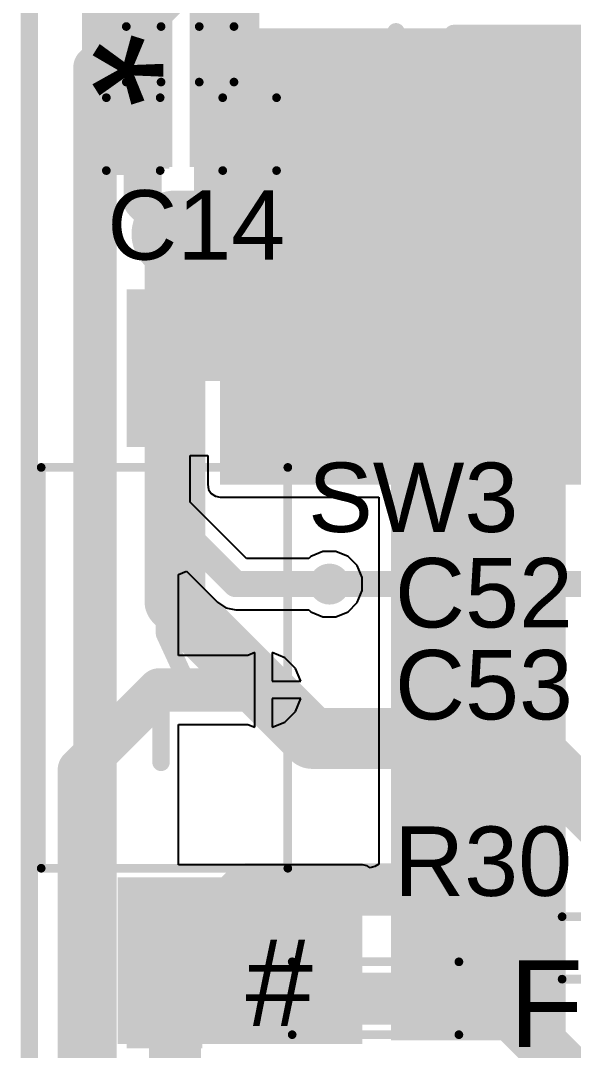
# Model space of a CAD drawing. Header units: millimetres. Extents: x -0.43 to 2.06, y -0.4 to 2.49.
# Drawn here: x -0.202 to 0.116, y 0.069 to 0.663 of the extents above; entities that cross this region are included whole.
import ezdxf

# ---------------------------------------------------------------- set-up
doc = ezdxf.new("R2010")
doc.units = ezdxf.units.MM
doc.header["$MEASUREMENT"] = 0
for name, color, linetype in [('BottomLayer', 5, 'Continuous'), ('BottomSolder', 6, 'Continuous'), ('Mechanical2', 216, 'Continuous'), ('TopLayer', 1, 'Continuous'), ('TopOverlay', 2, 'Continuous'), ('TopPaste', 8, 'Continuous'), ('TopSolder', 216, 'Continuous'), ('ViaHoleLayer', 16, 'Continuous')]:
    doc.layers.add(name, color=color, linetype=linetype)
doc.styles.add('Arial', font='', dxfattribs={"height": 0.2})
doc.styles.get('Arial').set_extended_font_data('Arial')

# ---------------------------------------------------------------- blocks, each defined once
blk = doc.blocks.new('DSIC01LSGET_4')
at = {"layer": 'TopLayer'}
for points in [[(-0.21654, 0.01969), (-0.12992, 0.01969), (-0.12992, -0.01969), (-0.21654, -0.01969)], [(0.12992, 0.01969), (0.21654, 0.01969), (0.21654, -0.01969), (0.12992, -0.01969)]]:
    blk.add_hatch(color=1, dxfattribs=at).paths.add_polyline_path(points)
at = {"layer": 'TopPaste'}
for points in [[(-0.21654, 0.01969), (-0.12992, 0.01969), (-0.12992, -0.01969), (-0.21654, -0.01969)], [(0.12992, 0.01969), (0.21654, 0.01969), (0.21654, -0.01969), (0.12992, -0.01969)]]:
    blk.add_hatch(color=8, dxfattribs=at).paths.add_polyline_path(points)
at = {"layer": 'TopSolder'}
for points in [[(-0.2187, 0.02185), (-0.12776, 0.02185), (-0.12776, -0.02185), (-0.2187, -0.02185)], [(0.12776, 0.02185), (0.2187, 0.02185), (0.2187, -0.02185), (0.12776, -0.02185)]]:
    blk.add_hatch(color=216, dxfattribs=at).paths.add_polyline_path(points)
at = {"layer": 'TopOverlay'}
for points, const_width in [([(-0.116, -0.071), (-0.116, 0.071)], 0.005), ([(0.115, 0.071), (-0.116, 0.071)], 0.005), ([(0.115, -0.071), (0.115, 0.071)], 0.005), ([(-0.02, 0), (0.019, 0.018)], 0.01), ([(-0.02, 0), (-0.056, 0)], 0.01), ([(0.054, -0.002), (0.018, -0.002)], 0.01), ([(0.115, -0.071), (-0.116, -0.071)], 0.005)]:
    blk.add_lwpolyline(points, dxfattribs=dict(at, const_width=const_width))
for points, const_width in [([(-0.11725, 0.071, 1), (-0.11475, 0.071, 1)], 0.0025), ([(-0.11725, 0.071, 1), (-0.11475, 0.071, 1)], 0.0025), ([(0.11375, 0.071, 1), (0.11625, 0.071, 1)], 0.0025), ([(0.11375, 0.071, 1), (0.11625, 0.071, 1)], 0.0025), ([(0.0165, 0.018, 1), (0.0215, 0.018, 1)], 0.005), ([(-0.0585, 0, 1), (-0.0535, 0, 1)], 0.005), ([(-0.0225, 0, 1), (-0.0175, 0, 1)], 0.005), ([(-0.0225, 0, 1), (-0.0175, 0, 1)], 0.005), ([(0.0155, -0.002, 1), (0.0205, -0.002, 1)], 0.005), ([(0.0515, -0.002, 1), (0.0565, -0.002, 1)], 0.005), ([(-0.11725, -0.071, 1), (-0.11475, -0.071, 1)], 0.0025), ([(-0.11725, -0.071, 1), (-0.11475, -0.071, 1)], 0.0025), ([(0.11375, -0.071, 1), (0.11625, -0.071, 1)], 0.0025), ([(0.11375, -0.071, 1), (0.11625, -0.071, 1)], 0.0025)]:
    blk.add_lwpolyline(points, format="xyb", close=True, dxfattribs=dict(at, const_width=const_width))
blk = doc.blocks.new('RES_0603_6')
at = {"layer": 'TopLayer'}
for points in [[(-0.015, 0.0175), (-0.015, -0.0175), (-0.045, -0.0175), (-0.045, 0.0175)], [(0.045, 0.0175), (0.045, -0.0175), (0.015, -0.0175), (0.015, 0.0175)]]:
    blk.add_hatch(color=1, dxfattribs=at).paths.add_polyline_path(points)
at = {"layer": 'TopPaste'}
for points in [[(-0.015, 0.0175), (-0.015, -0.0175), (-0.045, -0.0175), (-0.045, 0.0175)], [(0.045, 0.0175), (0.045, -0.0175), (0.015, -0.0175), (0.015, 0.0175)]]:
    blk.add_hatch(color=8, dxfattribs=at).paths.add_polyline_path(points)
at = {"layer": 'TopSolder'}
for points in [[(-0.011, 0.0215), (-0.011, -0.0215), (-0.049, -0.0215), (-0.049, 0.0215)], [(0.049, 0.0215), (0.049, -0.0215), (0.011, -0.0215), (0.011, 0.0215)]]:
    blk.add_hatch(color=216, dxfattribs=at).paths.add_polyline_path(points)
at = {"layer": 'TopOverlay', "const_width": 0.005}
for points in [[(0.048, 0.021), (-0.048, 0.021)], [(-0.048, 0.021), (-0.048, -0.021)], [(0.048, 0.021), (0.048, -0.021)], [(0.048, -0.021), (-0.048, -0.021)]]:
    blk.add_lwpolyline(points, dxfattribs=at)
at = {"layer": 'TopOverlay', "const_width": 0.0025}
for points in [[(-0.04925, 0.021, 1), (-0.04675, 0.021, 1)], [(-0.04925, 0.021, 1), (-0.04675, 0.021, 1)], [(0.04675, 0.021, 1), (0.04925, 0.021, 1)], [(0.04675, 0.021, 1), (0.04925, 0.021, 1)], [(-0.04925, -0.021, 1), (-0.04675, -0.021, 1)], [(-0.04925, -0.021, 1), (-0.04675, -0.021, 1)], [(0.04675, -0.021, 1), (0.04925, -0.021, 1)], [(0.04675, -0.021, 1), (0.04925, -0.021, 1)]]:
    blk.add_lwpolyline(points, format="xyb", close=True, dxfattribs=at)
blk = doc.blocks.new('IND_0603__1608_METRIC__98')
at = {"layer": 'TopLayer'}
for points in [[(-0.03937, 0.01575), (-0.01575, 0.01575), (-0.01575, -0.01575), (-0.03937, -0.01575)], [(0.01575, 0.01575), (0.03937, 0.01575), (0.03937, -0.01575), (0.01575, -0.01575)]]:
    blk.add_hatch(color=1, dxfattribs=at).paths.add_polyline_path(points)
at = {"layer": 'TopPaste'}
for points in [[(-0.03937, 0.01575), (-0.01575, 0.01575), (-0.01575, -0.01575), (-0.03937, -0.01575)], [(0.01575, 0.01575), (0.03937, 0.01575), (0.03937, -0.01575), (0.01575, -0.01575)]]:
    blk.add_hatch(color=8, dxfattribs=at).paths.add_polyline_path(points)
at = {"layer": 'TopSolder'}
for points in [[(-0.04337, 0.01975), (-0.01175, 0.01975), (-0.01175, -0.01975), (-0.04337, -0.01975)], [(0.01175, 0.01975), (0.04337, 0.01975), (0.04337, -0.01975), (0.01175, -0.01975)]]:
    blk.add_hatch(color=216, dxfattribs=at).paths.add_polyline_path(points)
at = {"layer": 'TopOverlay', "const_width": 0.005}
for points in [[(-0.008, 0.018), (0.009, 0.018)], [(-0.008, -0.018), (0.009, -0.018)]]:
    blk.add_lwpolyline(points, dxfattribs=at)
at = {"layer": 'TopOverlay', "const_width": 0.0025}
for points in [[(-0.00925, 0.018, 1), (-0.00675, 0.018, 1)], [(0.00775, 0.018, 1), (0.01025, 0.018, 1)], [(-0.00925, -0.018, 1), (-0.00675, -0.018, 1)], [(0.00775, -0.018, 1), (0.01025, -0.018, 1)]]:
    blk.add_lwpolyline(points, format="xyb", close=True, dxfattribs=at)
blk = doc.blocks.new('CAP_0402_144')
at = {"layer": 'TopLayer'}
for points in [[(-0.0275, -0.0125), (-0.0275, 0.0125), (-0.0095, 0.0125), (-0.0095, -0.0125)], [(0.0095, -0.0125), (0.0095, 0.0125), (0.0275, 0.0125), (0.0275, -0.0125)]]:
    blk.add_hatch(color=1, dxfattribs=at).paths.add_polyline_path(points)
at = {"layer": 'TopPaste'}
for points in [[(-0.0275, -0.0125), (-0.0275, 0.0125), (-0.0095, 0.0125), (-0.0095, -0.0125)], [(0.0095, -0.0125), (0.0095, 0.0125), (0.0275, 0.0125), (0.0275, -0.0125)]]:
    blk.add_hatch(color=8, dxfattribs=at).paths.add_polyline_path(points)
at = {"layer": 'TopSolder'}
for points in [[(-0.02986, -0.01486), (-0.02986, 0.01486), (-0.00714, 0.01486), (-0.00714, -0.01486)], [(0.00714, -0.01486), (0.00714, 0.01486), (0.02986, 0.01486), (0.02986, -0.01486)]]:
    blk.add_hatch(color=216, dxfattribs=at).paths.add_polyline_path(points)
at = {"layer": 'TopOverlay', "const_width": 0.005}
for points in [[(-0.031, 0.016), (-0.031, -0.016)], [(-0.011, 0.016), (-0.031, 0.016)], [(0.031, 0.016), (0.011, 0.016)], [(0.031, 0.016), (0.031, -0.016)], [(-0.011, -0.016), (-0.031, -0.016)], [(0.031, -0.016), (0.011, -0.016)]]:
    blk.add_lwpolyline(points, dxfattribs=at)
at = {"layer": 'TopOverlay', "const_width": 0.0025}
for points in [[(-0.03225, 0.016, 1), (-0.02975, 0.016, 1)], [(-0.03225, 0.016, 1), (-0.02975, 0.016, 1)], [(-0.01225, 0.016, 1), (-0.00975, 0.016, 1)], [(0.00975, 0.016, 1), (0.01225, 0.016, 1)], [(0.02975, 0.016, 1), (0.03225, 0.016, 1)], [(0.02975, 0.016, 1), (0.03225, 0.016, 1)], [(-0.03225, -0.016, 1), (-0.02975, -0.016, 1)], [(-0.03225, -0.016, 1), (-0.02975, -0.016, 1)], [(-0.01225, -0.016, 1), (-0.00975, -0.016, 1)], [(0.00975, -0.016, 1), (0.01225, -0.016, 1)], [(0.02975, -0.016, 1), (0.03225, -0.016, 1)], [(0.02975, -0.016, 1), (0.03225, -0.016, 1)]]:
    blk.add_lwpolyline(points, format="xyb", close=True, dxfattribs=at)
blk = doc.blocks.new('CAP_0603_145')
at = {"layer": 'TopLayer'}
for points in [[(-0.015, 0.0175), (-0.015, -0.0175), (-0.045, -0.0175), (-0.045, 0.0175)], [(0.045, 0.0175), (0.045, -0.0175), (0.015, -0.0175), (0.015, 0.0175)]]:
    blk.add_hatch(color=1, dxfattribs=at).paths.add_polyline_path(points)
at = {"layer": 'TopPaste'}
for points in [[(-0.015, 0.0175), (-0.015, -0.0175), (-0.045, -0.0175), (-0.045, 0.0175)], [(0.045, 0.0175), (0.045, -0.0175), (0.015, -0.0175), (0.015, 0.0175)]]:
    blk.add_hatch(color=8, dxfattribs=at).paths.add_polyline_path(points)
at = {"layer": 'TopSolder'}
for points in [[(-0.01264, 0.01986), (-0.01264, -0.01986), (-0.04736, -0.01986), (-0.04736, 0.01986)], [(0.04736, 0.01986), (0.04736, -0.01986), (0.01264, -0.01986), (0.01264, 0.01986)]]:
    blk.add_hatch(color=216, dxfattribs=at).paths.add_polyline_path(points)
at = {"layer": 'TopOverlay', "const_width": 0.005}
for points in [[(-0.049, 0.021), (-0.049, -0.021)], [(-0.018, 0.021), (-0.049, 0.021)], [(0.049, 0.021), (0.018, 0.021)], [(0.049, 0.021), (0.049, -0.021)], [(-0.018, -0.021), (-0.049, -0.021)], [(0.049, -0.021), (0.018, -0.021)]]:
    blk.add_lwpolyline(points, dxfattribs=at)
at = {"layer": 'TopOverlay', "const_width": 0.0025}
for points in [[(-0.05025, 0.021, 1), (-0.04775, 0.021, 1)], [(-0.05025, 0.021, 1), (-0.04775, 0.021, 1)], [(-0.01925, 0.021, 1), (-0.01675, 0.021, 1)], [(0.01675, 0.021, 1), (0.01925, 0.021, 1)], [(0.04775, 0.021, 1), (0.05025, 0.021, 1)], [(0.04775, 0.021, 1), (0.05025, 0.021, 1)], [(-0.05025, -0.021, 1), (-0.04775, -0.021, 1)], [(-0.05025, -0.021, 1), (-0.04775, -0.021, 1)], [(-0.01925, -0.021, 1), (-0.01675, -0.021, 1)], [(0.01675, -0.021, 1), (0.01925, -0.021, 1)], [(0.04775, -0.021, 1), (0.05025, -0.021, 1)], [(0.04775, -0.021, 1), (0.05025, -0.021, 1)]]:
    blk.add_lwpolyline(points, format="xyb", close=True, dxfattribs=at)
blk = doc.blocks.new('CASE_E_146')
at = {"layer": 'TopLayer'}
for points in [[(-0.05492, 0.05059), (0.05492, 0.05059), (0.05492, -0.05059), (-0.05492, -0.05059)], [(0.19862, 0.05059), (0.30846, 0.05059), (0.30846, -0.05059), (0.19862, -0.05059)]]:
    blk.add_hatch(color=1, dxfattribs=at).paths.add_polyline_path(points)
at = {"layer": 'TopPaste'}
for points in [[(-0.05492, 0.05059), (0.05492, 0.05059), (0.05492, -0.05059), (-0.05492, -0.05059)], [(0.19862, 0.05059), (0.30846, 0.05059), (0.30846, -0.05059), (0.19862, -0.05059)]]:
    blk.add_hatch(color=8, dxfattribs=at).paths.add_polyline_path(points)
at = {"layer": 'TopSolder'}
for points in [[(-0.05892, 0.05459), (0.05892, 0.05459), (0.05892, -0.05459), (-0.05892, -0.05459)], [(0.19462, 0.05459), (0.31246, 0.05459), (0.31246, -0.05459), (0.19462, -0.05459)]]:
    blk.add_hatch(color=216, dxfattribs=at).paths.add_polyline_path(points)
at = {"layer": 'TopOverlay', "const_width": 0.01}
for points in [[(-0.04823, 0.063), (-0.04823, 0.092)], [(-0.01523, 0.091), (0.27677, 0.091)], [(-0.01523, 0.062), (-0.01523, 0.091)], [(0.27677, 0.062), (0.27677, 0.091)], [(-0.06423, 0.077), (-0.03123, 0.077)], [(-0.01523, -0.091), (-0.01523, -0.062)], [(0.27677, -0.091), (0.27677, -0.062)], [(-0.01523, -0.091), (0.27677, -0.091)]]:
    blk.add_lwpolyline(points, dxfattribs=at)
at = {"layer": 'TopOverlay', "const_width": 0.005}
for points in [[(-0.05073, 0.092, 1), (-0.04573, 0.092, 1)], [(-0.01773, 0.091, 1), (-0.01273, 0.091, 1)], [(-0.01773, 0.091, 1), (-0.01273, 0.091, 1)], [(0.27427, 0.091, 1), (0.27927, 0.091, 1)], [(0.27427, 0.091, 1), (0.27927, 0.091, 1)], [(-0.06673, 0.077, 1), (-0.06173, 0.077, 1)], [(-0.03373, 0.077, 1), (-0.02873, 0.077, 1)], [(-0.05073, 0.063, 1), (-0.04573, 0.063, 1)], [(-0.01773, 0.062, 1), (-0.01273, 0.062, 1)], [(0.27427, 0.062, 1), (0.27927, 0.062, 1)], [(-0.01773, -0.062, 1), (-0.01273, -0.062, 1)], [(0.27427, -0.062, 1), (0.27927, -0.062, 1)], [(-0.01773, -0.091, 1), (-0.01273, -0.091, 1)], [(-0.01773, -0.091, 1), (-0.01273, -0.091, 1)], [(0.27427, -0.091, 1), (0.27927, -0.091, 1)], [(0.27427, -0.091, 1), (0.27927, -0.091, 1)]]:
    blk.add_lwpolyline(points, format="xyb", close=True, dxfattribs=at)

msp = doc.modelspace()

# ---------------------------------------------------------------- hatches: boundary and pattern name
at = {"layer": 'BottomLayer'}
for points in [[(-0.102, 0.455), (0.409, 0.455), (0.409, 0.646), (-0.102, 0.646)], [(0.074, 0.404), (0.304, 0.404), (0.304, 0.52), (0.074, 0.52)]]:
    msp.add_hatch(color=5, dxfattribs=at).paths.add_polyline_path(points)
h = msp.add_hatch(color=5, dxfattribs=at)
edge = h.paths.add_edge_path()
edge.add_arc((-0.113, 0.54), 0.01181, 0, 360)
h = msp.add_hatch(color=5, dxfattribs=at)
edge = h.paths.add_edge_path()
edge.add_arc((-0.024, 0.338), 0.01181, 0, 360)
h = msp.add_hatch(color=5, dxfattribs=at)
edge = h.paths.add_edge_path()
edge.add_arc((-0.062, 0.277), 0.01181, 0, 360)
h = msp.add_hatch(color=5, dxfattribs=at)
edge = h.paths.add_edge_path()
edge.add_arc((0.064, 0.162), 0.01181, 0, 360)
h = msp.add_hatch(color=5, dxfattribs=at)
edge = h.paths.add_edge_path()
edge.add_arc((-0.06, 0.099), 0.01181, 0, 360)
at = {"layer": 'BottomSolder'}
h = msp.add_hatch(color=6, dxfattribs=at)
edge = h.paths.add_edge_path()
edge.add_arc((-0.113, 0.54), 0.01581, 0, 360)
h = msp.add_hatch(color=6, dxfattribs=at)
edge = h.paths.add_edge_path()
edge.add_arc((-0.062, 0.277), 0.01581, 0, 360)
at = {"layer": 'TopLayer'}
for points in [[(-0.16649, 0.57831), (-0.11449, 0.57831), (-0.11449, 1.432), (-0.16649, 1.432)], [(-0.10449, 0.57831), (-0.06449, 0.57831), (-0.06449, 0.74631), (-0.10449, 0.74631)], [(-0.087, 0.39531), (0.124, 0.39531), (0.124, 0.65831), (-0.087, 0.65831)], [(0.01151, 0.075), (0.112, 0.075), (0.112, 0.42231), (0.01151, 0.42231)], [(-0.146, 0.073), (-0.005, 0.073), (-0.005, 0.169), (-0.146, 0.169)]]:
    msp.add_hatch(color=1, dxfattribs=at).paths.add_polyline_path(points)
h = msp.add_hatch(color=1, dxfattribs=at)
edge = h.paths.add_edge_path()
edge.add_arc((-0.113, 0.54), 0.01181, 0, 360)
h = msp.add_hatch(color=1, dxfattribs=at)
edge = h.paths.add_edge_path()
edge.add_arc((-0.024, 0.338), 0.01181, 0, 360)
h = msp.add_hatch(color=1, dxfattribs=at)
edge = h.paths.add_edge_path()
edge.add_arc((-0.062, 0.277), 0.01181, 0, 360)
h = msp.add_hatch(color=1, dxfattribs=at)
edge = h.paths.add_edge_path()
edge.add_arc((0.064, 0.162), 0.01181, 0, 360)
h = msp.add_hatch(color=1, dxfattribs=at)
edge = h.paths.add_edge_path()
edge.add_arc((-0.06, 0.099), 0.01181, 0, 360)
at = {"layer": 'TopSolder'}
h = msp.add_hatch(color=216, dxfattribs=at)
edge = h.paths.add_edge_path()
edge.add_arc((-0.113, 0.54), 0.01581, 0, 360)
h = msp.add_hatch(color=216, dxfattribs=at)
edge = h.paths.add_edge_path()
edge.add_arc((-0.062, 0.277), 0.01581, 0, 360)
at = {"layer": 'ViaHoleLayer'}
h = msp.add_hatch(color=16, dxfattribs=at)
edge = h.paths.add_edge_path()
edge.add_arc((-0.113, 0.54), 0.00591, 0, 360)
h = msp.add_hatch(color=16, dxfattribs=at)
edge = h.paths.add_edge_path()
edge.add_arc((-0.024, 0.338), 0.00591, 0, 360)
h = msp.add_hatch(color=16, dxfattribs=at)
edge = h.paths.add_edge_path()
edge.add_arc((-0.062, 0.277), 0.00591, 0, 360)
h = msp.add_hatch(color=16, dxfattribs=at)
edge = h.paths.add_edge_path()
edge.add_arc((0.064, 0.162), 0.00591, 0, 360)
h = msp.add_hatch(color=16, dxfattribs=at)
edge = h.paths.add_edge_path()
edge.add_arc((-0.06, 0.099), 0.00591, 0, 360)

# ---------------------------------------------------------------- linework, layer by layer
at = {"layer": 'BottomLayer'}
for points, const_width in [([(-0.159, 0.6358), (-0.03449, 0.76031)], 0.025), ([(-0.159, -0.092), (-0.159, 0.6358)], 0.025), ([(-0.113, 0.53976), (0.246, 0.53976)], 0.05), ([(-0.113, 0.328), (-0.113, 0.53976)], 0.035), ([(-0.113, 0.328), (-0.062, 0.277)], 0.035), ([(-0.024, 0.338), (0.337, 0.338)], 0.015), ([(-0.062, 0.277), (-0.034, 0.249)], 0.035), ([(-0.034, 0.249), (0.086, 0.249)], 0.035), ([(0.086, 0.249), (0.165, 0.17)], 0.035), ([(-0.113, 0.121), (-0.072, 0.162)], 0.03), ([(-0.072, 0.162), (0.064, 0.162)], 0.03), ([(-0.113, -0.064), (-0.113, 0.121)], 0.03), ([(-0.06, 0.099), (0.072, 0.099)], 0.03), ([(0.072, 0.099), (0.118, 0.053)], 0.03)]:
    msp.add_lwpolyline(points, dxfattribs=dict(at, const_width=const_width))
for points, const_width in [([(-0.16525, 0.6358, 1), (-0.15275, 0.6358, 1)], 0.0125), ([(-0.16525, 0.6358, 1), (-0.15275, 0.6358, 1)], 0.0125), ([(-0.1255, 0.53976, 1), (-0.1005, 0.53976, 1)], 0.025), ([(-0.12175, 0.53976, 1), (-0.10425, 0.53976, 1)], 0.0175), ([(-0.12175, 0.328, 1), (-0.10425, 0.328, 1)], 0.0175), ([(-0.12175, 0.328, 1), (-0.10425, 0.328, 1)], 0.0175), ([(-0.02775, 0.338, 1), (-0.02025, 0.338, 1)], 0.0075), ([(-0.07075, 0.277, 1), (-0.05325, 0.277, 1)], 0.0175), ([(-0.07075, 0.277, 1), (-0.05325, 0.277, 1)], 0.0175), ([(-0.04275, 0.249, 1), (-0.02525, 0.249, 1)], 0.0175), ([(-0.04275, 0.249, 1), (-0.02525, 0.249, 1)], 0.0175), ([(0.07725, 0.249, 1), (0.09475, 0.249, 1)], 0.0175), ([(0.07725, 0.249, 1), (0.09475, 0.249, 1)], 0.0175), ([(-0.0795, 0.162, 1), (-0.0645, 0.162, 1)], 0.015), ([(-0.0795, 0.162, 1), (-0.0645, 0.162, 1)], 0.015), ([(0.0565, 0.162, 1), (0.0715, 0.162, 1)], 0.015), ([(-0.1205, 0.121, 1), (-0.1055, 0.121, 1)], 0.015), ([(-0.1205, 0.121, 1), (-0.1055, 0.121, 1)], 0.015), ([(-0.0675, 0.099, 1), (-0.0525, 0.099, 1)], 0.015), ([(0.0645, 0.099, 1), (0.0795, 0.099, 1)], 0.015), ([(0.0645, 0.099, 1), (0.0795, 0.099, 1)], 0.015)]:
    msp.add_lwpolyline(points, format="xyb", close=True, dxfattribs=dict(at, const_width=const_width))
at = {"layer": 'Mechanical2', "const_width": 0.01}
msp.add_lwpolyline([(-0.19685, -0.19685), (-0.19685, 2.48032)], dxfattribs=at)
at = {"layer": 'TopLayer'}
for p, q in [((-0.10422, 0.38512), (-0.10422, 0.41215)), ((-0.10422, 0.41215), (-0.09414, 0.41215)), ((-0.09414, 0.41215), (-0.09414, 0.39531)), ((-0.09414, 0.39531), (-0.09359, 0.39258)), ((-0.09359, 0.39258), (-0.09205, 0.39026)), ((-0.09205, 0.39026), (-0.08973, 0.38871)), ((-0.08973, 0.38871), (-0.087, 0.38817)), ((-0.087, 0.38817), (0.00437, 0.38817)), ((0.00437, 0.38817), (0.00437, 0.17657)), ((-0.07188, 0.35278), (-0.10422, 0.38512)), ((-0.02774, 0.35681), (-0.03466, 0.35395)), ((-0.02026, 0.35681), (-0.02774, 0.35681)), ((-0.01334, 0.35395), (-0.02026, 0.35681)), ((-0.03582, 0.35278), (-0.07188, 0.35278)), ((-0.03466, 0.35395), (-0.03582, 0.35278)), ((-0.00805, 0.34866), (-0.01334, 0.35395)), ((-0.111, 0.34356), (-0.10638, 0.34547)), ((-0.10638, 0.34547), (-0.08845, 0.32755)), ((-0.00519, 0.34174), (-0.00805, 0.34866)), ((-0.111, 0.29688), (-0.111, 0.34356)), ((-0.00519, 0.33426), (-0.00519, 0.34174)), ((-0.00805, 0.32734), (-0.00519, 0.33426)), ((-0.08845, 0.32755), (-0.08366, 0.32434)), ((-0.01334, 0.32205), (-0.00805, 0.32734)), ((-0.08366, 0.32434), (-0.078, 0.32322)), ((-0.078, 0.32322), (-0.03582, 0.32322)), ((-0.03582, 0.32322), (-0.03466, 0.32205)), ((-0.03466, 0.32205), (-0.02774, 0.31919)), ((-0.02026, 0.31919), (-0.01334, 0.32205)), ((-0.02774, 0.31919), (-0.02026, 0.31919)), ((-0.071, 0.29688), (-0.111, 0.29688)), ((-0.067, 0.29854), (-0.071, 0.29688)), ((-0.067, 0.277), (-0.067, 0.29854)), ((-0.04965, 0.29549), (-0.057, 0.29854)), ((-0.057, 0.29854), (-0.057, 0.282)), ((-0.04351, 0.28935), (-0.04965, 0.29549)), ((-0.04046, 0.282), (-0.04351, 0.28935)), ((-0.057, 0.282), (-0.04046, 0.282)), ((-0.067, 0.25546), (-0.067, 0.277)), ((-0.04046, 0.272), (-0.057, 0.272)), ((-0.057, 0.272), (-0.057, 0.25546)), ((-0.04351, 0.26465), (-0.04046, 0.272)), ((-0.04965, 0.25851), (-0.04351, 0.26465)), ((-0.111, 0.17614), (-0.111, 0.25712)), ((-0.111, 0.25712), (-0.071, 0.25712)), ((-0.071, 0.25712), (-0.067, 0.25546)), ((-0.057, 0.25546), (-0.04965, 0.25851)), ((-0.005, 0.17614), (-0.111, 0.17614)), ((-0.00227, 0.17559), (-0.005, 0.17614)), ((-0.00063, 0.1745), (-0.00227, 0.17559)), ((0.00213, 0.17526), (-0.00063, 0.1745)), ((0.00437, 0.17657), (0.00213, 0.17526))]:
    msp.add_line(p, q, dxfattribs=at)
for points, const_width in [([(-0.14049, 0.6438), (-0.14049, 0.66231)], 0.022), ([(-0.14049, 0.6438), (-0.134, 0.63731)], 0.022), ([(-0.134, 0.59231), (-0.134, 0.63731)], 0.022), ([(-0.134, 0.59231), (-0.13156, 0.58987)], 0.022), ([(-0.13156, 0.55856), (-0.13156, 0.58987)], 0.022), ([(-0.13156, 0.55856), (-0.113, 0.54)], 0.022), ([(-0.119, 0.379), (-0.119, 0.46246)], 0.015), ([(-0.119, 0.379), (-0.078, 0.338)], 0.015), ([(-0.078, 0.338), (-0.024, 0.338)], 0.015), ([(-0.168, 0.231), (-0.122, 0.277)], 0.025), ([(-0.122, 0.277), (-0.062, 0.277)], 0.025), ([(-0.168, -0.056), (-0.168, 0.231)], 0.025)]:
    msp.add_lwpolyline(points, dxfattribs=dict(at, const_width=const_width))
for points, const_width in [([(-0.14599, 0.66231, 1), (-0.13499, 0.66231, 1)], 0.011), ([(-0.14599, 0.6438, 1), (-0.13499, 0.6438, 1)], 0.011), ([(-0.14599, 0.6438, 1), (-0.13499, 0.6438, 1)], 0.011), ([(-0.1395, 0.63731, 1), (-0.1285, 0.63731, 1)], 0.011), ([(-0.1395, 0.63731, 1), (-0.1285, 0.63731, 1)], 0.011), ([(-0.1395, 0.59231, 1), (-0.1285, 0.59231, 1)], 0.011), ([(-0.1395, 0.59231, 1), (-0.1285, 0.59231, 1)], 0.011), ([(-0.13706, 0.58987, 1), (-0.12606, 0.58987, 1)], 0.011), ([(-0.13706, 0.58987, 1), (-0.12606, 0.58987, 1)], 0.011), ([(-0.13706, 0.55856, 1), (-0.12606, 0.55856, 1)], 0.011), ([(-0.13706, 0.55856, 1), (-0.12606, 0.55856, 1)], 0.011), ([(-0.1185, 0.54, 1), (-0.1075, 0.54, 1)], 0.011), ([(-0.12275, 0.46246, 1), (-0.11525, 0.46246, 1)], 0.0075), ([(-0.12275, 0.379, 1), (-0.11525, 0.379, 1)], 0.0075), ([(-0.12275, 0.379, 1), (-0.11525, 0.379, 1)], 0.0075), ([(-0.08175, 0.338, 1), (-0.07425, 0.338, 1)], 0.0075), ([(-0.08175, 0.338, 1), (-0.07425, 0.338, 1)], 0.0075), ([(-0.02775, 0.338, 1), (-0.02025, 0.338, 1)], 0.0075), ([(-0.12825, 0.277, 1), (-0.11575, 0.277, 1)], 0.0125), ([(-0.12825, 0.277, 1), (-0.11575, 0.277, 1)], 0.0125), ([(-0.06825, 0.277, 1), (-0.05575, 0.277, 1)], 0.0125), ([(-0.17425, 0.231, 1), (-0.16175, 0.231, 1)], 0.0125), ([(-0.17425, 0.231, 1), (-0.16175, 0.231, 1)], 0.0125)]:
    msp.add_lwpolyline(points, format="xyb", close=True, dxfattribs=dict(at, const_width=const_width))

# ---------------------------------------------------------------- block references
for name, p, rotation in [('CAP_0402_144', (-0.10999, 0.64331), 180), ('CAP_0603_145', (-0.10349, 0.59731), 180), ('DSIC01LSGET_4', (-0.119, 0.28923), 270), ('RES_0603_6', (0.00251, 0.09931), 180)]:
    msp.add_blockref(name, p, dxfattribs=dict(rotation=rotation))
for name, p in [('CASE_E_146', (0.06251, 0.56431)), ('IND_0603__1608_METRIC__98', (0.11795, 0.12831))]:
    msp.add_blockref(name, p)

# ---------------------------------------------------------------- texts
at = {"layer": 'TopOverlay', "style": 'Arial'}
for s, height, rotation, p in [('*', 0.08, 270, (-0.19968, 0.656)), ('#', 0.05, 360, (-0.07236, 0.08332))]:
    msp.add_text(s, height=height, rotation=rotation, dxfattribs=at).set_placement(p)
for s, height, p in [('C14', 0.04, (-0.15198, 0.52501)), ('SW3', 0.04, (-0.03632, 0.36801)), ('C52', 0.04, (0.01368, 0.31301)), ('C53', 0.04, (0.01368, 0.26001)), ('R30', 0.04, (0.0132, 0.15831)), ('FB3', 0.05, (0.07941, 0.07122))]:
    msp.add_text(s, height=height, dxfattribs=at).set_placement(p)

doc.saveas('drawing.dxf')
